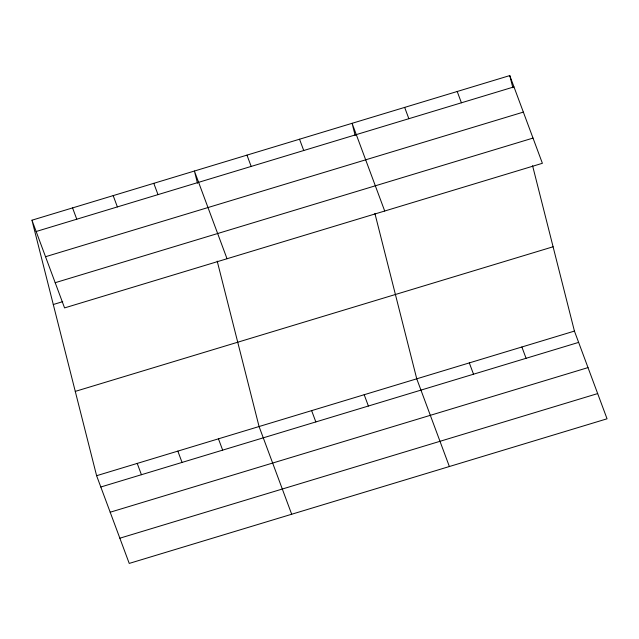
<?xml version="1.0" encoding="UTF-8"?>
<svg xmlns="http://www.w3.org/2000/svg" width="639" height="639" viewBox="0 0 639 639"><rect width="100%" height="100%" fill="white"/><g stroke="black" fill="none" stroke-linecap="round" stroke-linejoin="round"><path stroke-width="0.96" d="M31.95 220.199L509.77 75.586L542.391 163.296L64.571 307.91L31.95 220.199L96.609 475.704L129.23 563.414L607.05 418.801L574.429 331.09L532.575 165.693M36.151 231.502L513.972 86.888M45.529 256.718L523.349 112.105M55.194 282.694L533.014 138.08M53.285 304.515L62.734 301.656M75.274 391.387L553.094 246.774M96.609 475.704L574.429 331.09M100.81 487.006L578.63 342.392M110.188 512.222L588.008 367.601M119.852 538.198L597.673 393.584M457.212 91.497L461.414 102.799M521.871 346.993L526.073 358.295M404.655 107.4L408.856 118.702M469.314 362.904L473.515 374.206M384.71 211.022L352.089 123.311L355.172 135.492M449.369 466.518L416.748 378.807L374.893 213.418M299.531 139.222L303.733 150.516M364.19 394.718L368.391 406.021M246.973 155.125L251.175 166.428M311.632 410.629L315.834 421.924M227.029 258.739L194.408 171.036L197.491 183.209M291.688 514.243L259.067 426.532L217.212 261.143M153.791 183.329L158.001 194.623M218.45 438.825L222.66 450.128M113.183 195.622L117.384 206.916M177.842 451.118L182.043 462.42M72.566 207.915L76.768 219.209M137.225 463.411L141.427 474.713M509.77 75.586L512.853 87.767"/></g></svg>
